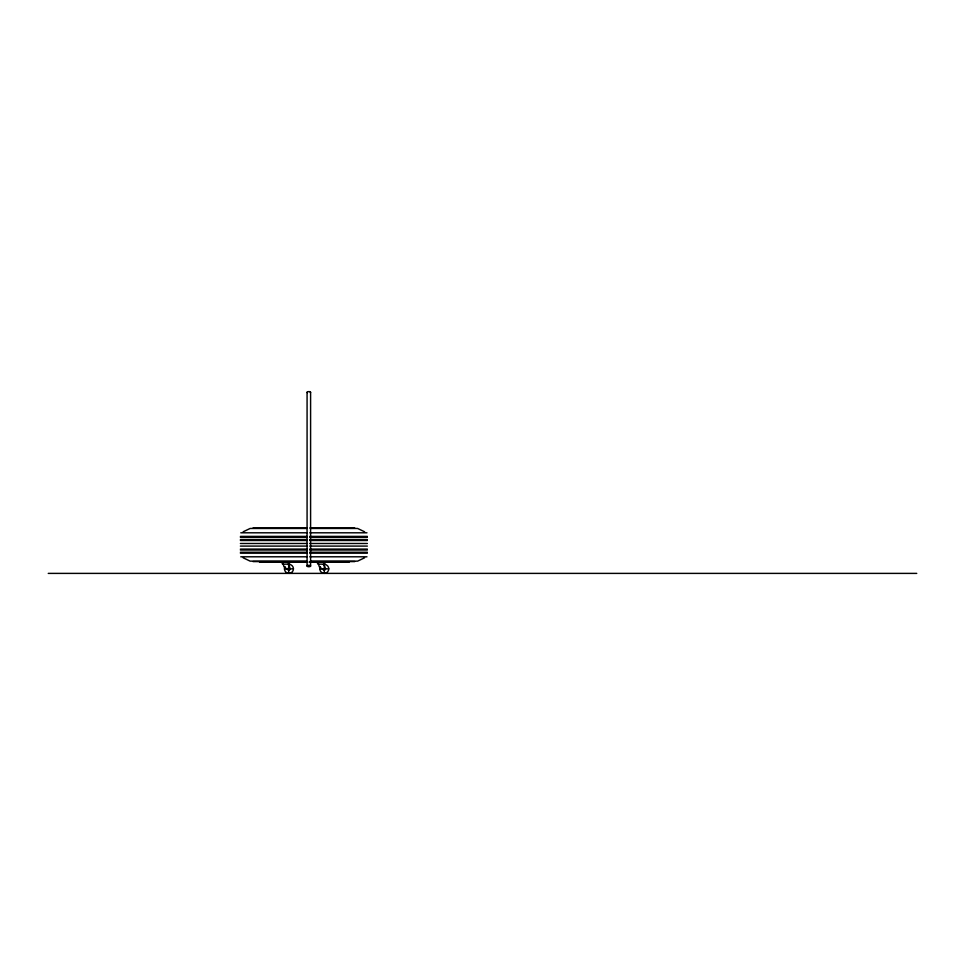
<?xml version="1.0" encoding="UTF-8"?>
<svg xmlns="http://www.w3.org/2000/svg" width="965" height="965" viewBox="0 0 965 965"><rect width="100%" height="100%" fill="white"/><g stroke="black" fill="none" stroke-linecap="round" stroke-linejoin="round"><path stroke-width="1.45" d="M285.073 566.612A4.487 4.487 0 0 0 287.787 573.198A4.487 4.487 0 0 0 293.444 568.855L288.39 568.855L289.512 568.819M323.733 568.819C325.748 568.807 322.925 568.928 324.843 568.819M283.107 563.789L283.963 566.781L288.065 569.82A1.255 1.255 0 0 0 289.657 569.869L289.862 569.664A1.363 1.363 0 0 0 290.067 568.276L288.39 563.789M323.721 563.789L325.398 568.276A1.363 1.363 0 0 1 325.193 569.664L324.988 569.869A1.255 1.255 0 0 1 323.396 569.832L319.306 566.781L318.438 563.789M289.102 568.325L288.39 568.855L289.102 569.398M288.414 568.711L288.957 564.368M243.132 531.799L250.14 528.458L306.665 528.458M364.625 557.782L357.617 561.135L310.839 561.135M319.801 568.855L328.776 568.855A4.487 4.487 0 0 0 323.13 564.525M252.987 528.012L306.81 528.012M309.729 528.012L354.77 528.012M310.839 528.458L357.617 528.458L364.625 531.799M240.78 532.801L306.846 532.801M309.813 532.801L366.965 532.801M240.394 536.395L306.87 536.395M309.777 536.395L367.363 536.395M240.394 537.336L306.87 537.336M309.777 537.336L367.363 537.336M240.394 539.568L306.87 539.568M309.777 539.568L367.363 539.568M240.394 540.509L306.87 540.509M309.777 540.509L367.363 540.509M240.394 543.488L306.87 543.488M309.777 543.488L367.363 543.488M240.394 546.094L306.87 546.094M309.777 546.094L367.363 546.094M240.394 549.085L306.87 549.085M309.777 549.085L367.363 549.085M240.394 550.014L306.87 550.014M309.777 550.014L367.363 550.014M240.394 552.257L306.87 552.257M309.777 552.257L367.363 552.257M240.394 553.186L306.87 553.186M309.777 553.186L367.363 553.186M240.78 556.793L306.846 556.793M309.813 556.793L366.965 556.793M306.665 561.135L250.14 561.135L243.132 557.782M252.987 561.582L306.81 561.582M309.729 561.582L354.77 561.582M259.501 562.088L307.944 562.088M309.572 562.088L349.306 562.088M283.107 564.151L288.39 564.151M318.438 564.151L323.721 564.151M284.47 568.855L288.39 568.855L288.957 573.355M48.25 573.391L916.75 573.391M324.312 569.422L324.288 573.355M324.819 562.245L324.819 563.789M324.288 564.368L324.288 568.301M317.545 562.245L317.545 563.789M310.597 392.297L310.597 566.033A1.761 0.688 0 0 1 307.956 566.624A1.761 0.688 0 0 1 307.956 565.43A1.761 0.688 0 0 1 310.597 566.033M307.075 392.297L307.075 566.033M289.488 562.245L289.488 563.789M282.214 562.245L282.214 563.789M328.776 568.855A4.487 4.487 0 0 1 323.13 573.198A4.487 4.487 0 0 1 320.404 566.612M287.787 564.525A4.487 4.487 0 0 1 293.444 568.855M307.304 392.634A1.761 0.688 0 0 1 308.836 391.609A1.761 0.688 0 0 1 310.368 392.634M289.681 561.871L282.021 562.245L289.681 561.871M325.012 561.871L317.352 562.245L325.012 561.871"/></g></svg>
